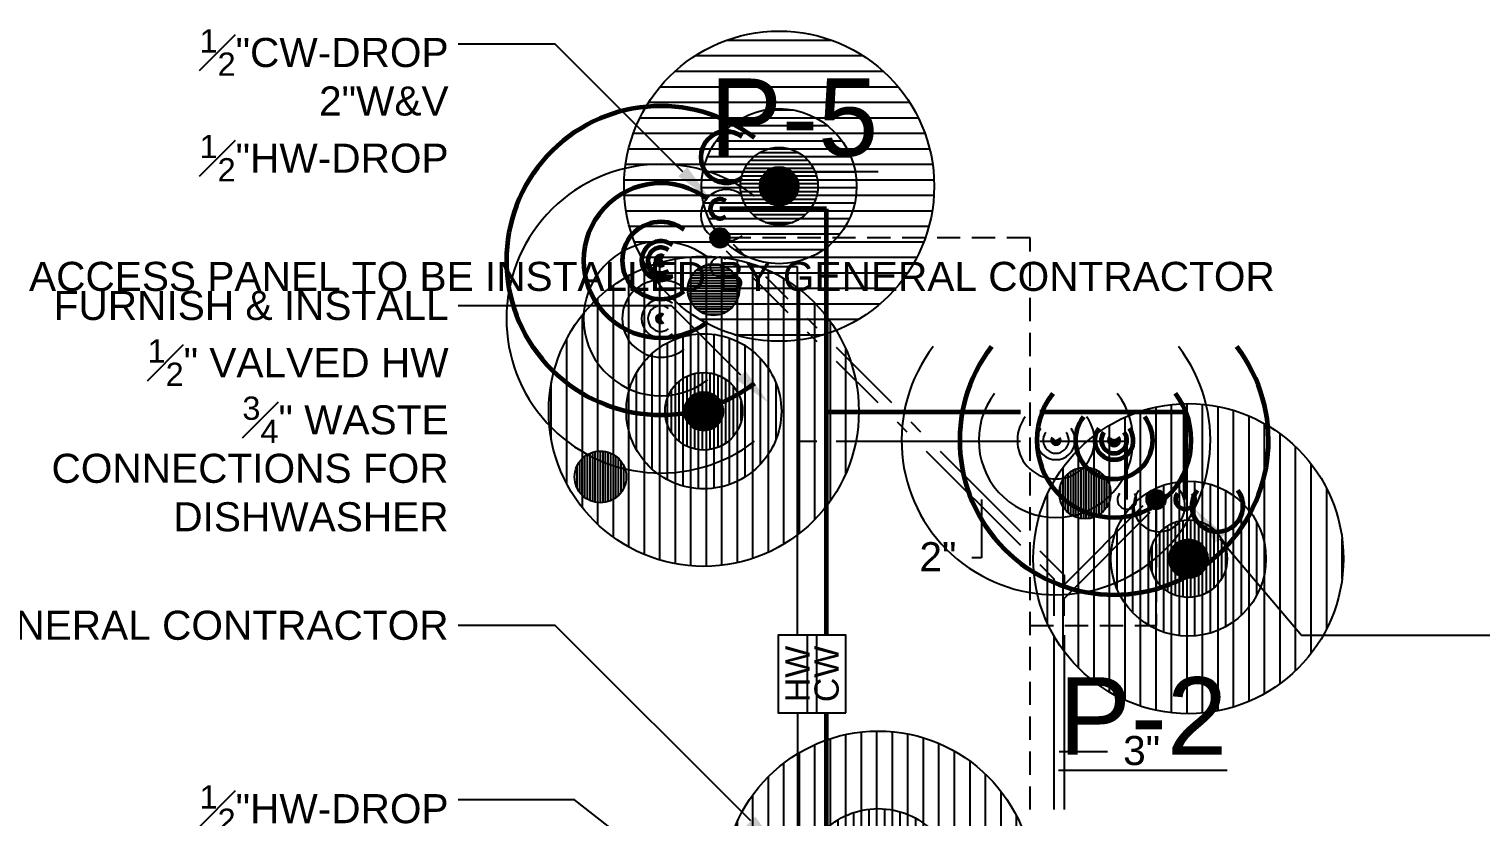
# Model space of a CAD drawing. Extents: x 2104 to 16979, y 4026 to 5124.
# Drawn here: x 8141.6 to 8366.3, y 4413.4 to 4535.3 of the extents above; entities that cross this region are included whole.
import ezdxf
from ezdxf import colors
from ezdxf.entities.mleader import LeaderData, LeaderLine
from ezdxf.enums import TextEntityAlignment as Align
from ezdxf.math import Vec2, Vec3

# ---------------------------------------------------------------- set-up
doc = ezdxf.new("R2010")
doc.units = 0
doc.header["$LTSCALE"] = 18
doc.header["$MEASUREMENT"] = 0
doc.linetypes.add('VENT', pattern=[0.30000000000000004, 0.2, -0.1])
for name, color, linetype in [('G-ANNO-TEXT', 70, 'Continuous'), ('P-HW-N', 1, 'Continuous'), ('P-HW-N @ 1 (1)', 1, 'Continuous'), ('P-HW-N @ 1 (2)', 1, 'Continuous'), ('P-HW-N @ 12', 1, 'Continuous'), ('P-HW-N @ 128', 1, 'Continuous'), ('P-HW-N @ 16', 1, 'Continuous'), ('P-HW-N @ 192', 1, 'Continuous'), ('P-HW-N @ 2', 1, 'Continuous'), ('P-HW-N @ 24', 1, 'Continuous'), ('P-HW-N @ 384', 1, 'Continuous'), ('P-HW-N @ 4', 1, 'Continuous'), ('P-HW-N @ 48', 1, 'Continuous'), ('P-HW-N @ 64', 1, 'Continuous'), ('P-HW-N @ 768', 1, 'Continuous'), ('P-HW-N @ 8', 1, 'Continuous'), ('P-HW-N @ 96', 1, 'Continuous'), ('P-SAN-N', 6, 'Continuous'), ('P-SAN-N @ 1 (1)', 6, 'Continuous'), ('P-SAN-N @ 1 (2)', 6, 'Continuous'), ('P-SAN-N @ 12', 6, 'Continuous'), ('P-SAN-N @ 128', 6, 'Continuous'), ('P-SAN-N @ 16', 6, 'Continuous'), ('P-SAN-N @ 192', 6, 'Continuous'), ('P-SAN-N @ 2', 6, 'Continuous'), ('P-SAN-N @ 24', 6, 'Continuous'), ('P-SAN-N @ 384', 6, 'Continuous'), ('P-SAN-N @ 4', 6, 'Continuous'), ('P-SAN-N @ 48', 6, 'Continuous'), ('P-SAN-N @ 64', 6, 'Continuous'), ('P-SAN-N @ 768', 6, 'Continuous'), ('P-SAN-N @ 8', 6, 'Continuous'), ('P-SAN-N @ 96', 6, 'Continuous'), ('P-SANV-N', 5, 'VENT'), ('P-SANV-N @ 1 (1)', 5, 'VENT'), ('P-SANV-N @ 1 (2)', 5, 'VENT'), ('P-SANV-N @ 12', 5, 'VENT'), ('P-SANV-N @ 128', 5, 'VENT'), ('P-SANV-N @ 16', 5, 'VENT'), ('P-SANV-N @ 192', 5, 'VENT'), ('P-SANV-N @ 2', 5, 'VENT'), ('P-SANV-N @ 24', 5, 'VENT'), ('P-SANV-N @ 384', 5, 'VENT'), ('P-SANV-N @ 4', 5, 'VENT'), ('P-SANV-N @ 48', 5, 'VENT'), ('P-SANV-N @ 64', 5, 'VENT'), ('P-SANV-N @ 768', 5, 'VENT'), ('P-SANV-N @ 8', 5, 'VENT'), ('P-SANV-N @ 96', 5, 'VENT')]:
    doc.layers.add(name, color=color, linetype=linetype)
for name, color, linetype, lineweight in [('P-CW-N', 4, 'Continuous', 60), ('P-CW-N @ 1 (1)', 4, 'Continuous', 60), ('P-CW-N @ 1 (2)', 4, 'Continuous', 60), ('P-CW-N @ 12', 4, 'Continuous', 60), ('P-CW-N @ 128', 4, 'Continuous', 60), ('P-CW-N @ 16', 4, 'Continuous', 60), ('P-CW-N @ 192', 4, 'Continuous', 60), ('P-CW-N @ 2', 4, 'Continuous', 60), ('P-CW-N @ 24', 4, 'Continuous', 60), ('P-CW-N @ 384', 4, 'Continuous', 60), ('P-CW-N @ 4', 4, 'Continuous', 60), ('P-CW-N @ 48', 4, 'Continuous', 60), ('P-CW-N @ 64', 4, 'Continuous', 60), ('P-CW-N @ 768', 4, 'Continuous', 60), ('P-CW-N @ 8', 4, 'Continuous', 60), ('P-CW-N @ 96', 4, 'Continuous', 60)]:
    doc.layers.add(name, color=color, linetype=linetype, lineweight=lineweight)
doc.layers.get('0').freeze()
doc.styles.add('Arial', font='arial.ttf')
doc.dimstyles.new('Loop048', dxfattribs={"dimscale": 0, "dimtxt": 0.09375, "dimasz": 0.03125, "dimexe": 0.0625, "dimexo": 0.0625, "dimgap": 0.09375, "dimtad": 1, "dimdec": 4, "dimzin": 3, "dimdsep": 46, "dimlunit": 4, "dimtxsty": 'Arial', "dimblk": 'OBLIQUE', "dimcen": 0.09375, "dimdle": 0.0625, "dimclrd": 256, "dimclre": 256, "dimclrt": 256, "dimadec": 4, "dimazin": 0, "dimtfac": 0.8, "dimtdec": 4, "dimtix": 1, "dimtofl": 0, "dimtmove": 1, "dimatfit": 0, "dimldrblk": 'LeaderNoteBlock', "dimfxl": 1, "dimfrac": 1, "dimtolj": 1, "dimtzin": 0, "dimlwd": -1, "dimlwe": -1, "dimarcsym": 0})

# ---------------------------------------------------------------- blocks, each defined once
blk = doc.blocks.new('*U7')
h = blk.add_hatch()
h.set_pattern_fill('ANSI31', color=256, scale=0.025, angle=135)
h.set_pattern_definition([(180, (0, 0), (-4.336808689942018e-19, -0.003125), [])])
edge = h.paths.add_edge_path()
edge.add_arc((-3.469446951953614e-18, -6.938893903907228e-18), 0.03125000000000001, 0, 360)
blk.add_circle((0, 0), 0.03125)
blk = doc.blocks.new('*U473')
at = {"layer": 'P-SANV-N @ 1 (1)', "rotation": 89.99999999999999}
blk.add_blockref('*U7', (8273, 4402.656418475847), dxfattribs=at)
at = {"layer": 'P-SANV-N @ 1 (2)', "rotation": 89.99999999999999}
blk.add_blockref('*U7', (8273, 4402.656418475847), dxfattribs=at)
at = {"layer": 'P-SANV-N @ 12', "xscale": 12, "yscale": 12, "zscale": 12, "rotation": 89.99999999999999}
blk.add_blockref('*U7', (8273, 4402.656418475847), dxfattribs=at)
at = {"layer": 'P-SANV-N @ 128', "xscale": 128, "yscale": 128, "zscale": 128, "rotation": 89.99999999999999}
blk.add_blockref('*U7', (8257, 4392.500000000001), dxfattribs=at)
at = {"layer": 'P-SANV-N @ 16', "xscale": 16, "yscale": 16, "zscale": 16, "rotation": 89.99999999999999}
blk.add_blockref('*U7', (8273, 4402.656418475847), dxfattribs=at)
at = {"layer": 'P-SANV-N @ 192', "xscale": 192, "yscale": 192, "zscale": 192, "rotation": 89.99999999999999}
blk.add_blockref('*U7', (8273, 4402.656418475847), dxfattribs=at)
at = {"layer": 'P-SANV-N @ 2', "xscale": 2, "yscale": 2, "zscale": 2, "rotation": 89.99999999999999}
blk.add_blockref('*U7', (8273, 4402.656418475847), dxfattribs=at)
at = {"layer": 'P-SANV-N @ 24', "xscale": 24, "yscale": 24, "zscale": 24, "rotation": 89.99999999999999}
blk.add_blockref('*U7', (8273, 4402.656418475847), dxfattribs=at)
at = {"layer": 'P-SANV-N @ 384', "xscale": 384, "yscale": 384, "zscale": 384, "rotation": 89.99999999999999}
blk.add_blockref('*U7', (8273, 4402.656418475847), dxfattribs=at)
at = {"layer": 'P-SANV-N @ 4', "xscale": 4, "yscale": 4, "zscale": 4, "rotation": 89.99999999999999}
blk.add_blockref('*U7', (8273, 4402.656418475847), dxfattribs=at)
at = {"layer": 'P-SANV-N @ 48', "xscale": 48, "yscale": 48, "zscale": 48, "rotation": 89.99999999999999}
blk.add_blockref('*U7', (8337, 4326), dxfattribs=at)
at = {"layer": 'P-SANV-N @ 64', "xscale": 64, "yscale": 64, "zscale": 64, "rotation": 89.99999999999999}
blk.add_blockref('*U7', (8273, 4402.656418475847), dxfattribs=at)
at = {"layer": 'P-SANV-N @ 768', "xscale": 768, "yscale": 768, "zscale": 768, "rotation": 89.99999999999999}
blk.add_blockref('*U7', (8273, 4402.656418475847), dxfattribs=at)
at = {"layer": 'P-SANV-N @ 8', "xscale": 8, "yscale": 8, "zscale": 8, "rotation": 89.99999999999999}
blk.add_blockref('*U7', (8273, 4402.656418475847), dxfattribs=at)
at = {"layer": 'P-SANV-N @ 96', "xscale": 96, "yscale": 96, "zscale": 96, "rotation": 89.99999999999999}
blk.add_blockref('*U7', (8273, 4402.656418475847), dxfattribs=at)
blk = doc.blocks.new('*U483')
at = {"layer": 'P-SAN-N @ 1 (1)', "rotation": 89.99999999999999}
blk.add_blockref('*U7', (8321, 4453.343581524154), dxfattribs=at)
at = {"layer": 'P-SAN-N @ 1 (2)', "rotation": 89.99999999999999}
blk.add_blockref('*U7', (8321, 4453.343581524154), dxfattribs=at)
at = {"layer": 'P-SAN-N @ 12', "xscale": 12, "yscale": 12, "zscale": 12, "rotation": 89.99999999999999}
blk.add_blockref('*U7', (8321, 4453.343581524154), dxfattribs=at)
at = {"layer": 'P-SAN-N @ 128', "xscale": 128, "yscale": 128, "zscale": 128, "rotation": 89.99999999999999}
blk.add_blockref('*U7', (8305, 4463.5), dxfattribs=at)
at = {"layer": 'P-SAN-N @ 16', "xscale": 16, "yscale": 16, "zscale": 16, "rotation": 89.99999999999999}
blk.add_blockref('*U7', (8321, 4453.343581524154), dxfattribs=at)
at = {"layer": 'P-SAN-N @ 192', "xscale": 192, "yscale": 192, "zscale": 192, "rotation": 89.99999999999999}
blk.add_blockref('*U7', (8321, 4453.343581524154), dxfattribs=at)
at = {"layer": 'P-SAN-N @ 2', "xscale": 2, "yscale": 2, "zscale": 2, "rotation": 89.99999999999999}
blk.add_blockref('*U7', (8321, 4453.343581524154), dxfattribs=at)
at = {"layer": 'P-SAN-N @ 24', "xscale": 24, "yscale": 24, "zscale": 24, "rotation": 89.99999999999999}
blk.add_blockref('*U7', (8321, 4453.343581524154), dxfattribs=at)
at = {"layer": 'P-SAN-N @ 384', "xscale": 384, "yscale": 384, "zscale": 384, "rotation": 89.99999999999999}
blk.add_blockref('*U7', (8321, 4453.343581524154), dxfattribs=at)
at = {"layer": 'P-SAN-N @ 4', "xscale": 4, "yscale": 4, "zscale": 4, "rotation": 89.99999999999999}
blk.add_blockref('*U7', (8321, 4453.343581524154), dxfattribs=at)
at = {"layer": 'P-SAN-N @ 48', "xscale": 48, "yscale": 48, "zscale": 48, "rotation": 89.99999999999999}
blk.add_blockref('*U7', (8316, 4462.5), dxfattribs=at)
at = {"layer": 'P-SAN-N @ 64', "xscale": 64, "yscale": 64, "zscale": 64, "rotation": 89.99999999999999}
blk.add_blockref('*U7', (8321, 4453.343581524154), dxfattribs=at)
at = {"layer": 'P-SAN-N @ 768', "xscale": 768, "yscale": 768, "zscale": 768, "rotation": 89.99999999999999}
blk.add_blockref('*U7', (8321, 4453.343581524154), dxfattribs=at)
at = {"layer": 'P-SAN-N @ 8', "xscale": 8, "yscale": 8, "zscale": 8, "rotation": 89.99999999999999}
blk.add_blockref('*U7', (8321, 4453.343581524154), dxfattribs=at)
at = {"layer": 'P-SAN-N @ 96', "xscale": 96, "yscale": 96, "zscale": 96, "rotation": 89.99999999999999}
blk.add_blockref('*U7', (8321, 4453.343581524154), dxfattribs=at)
blk = doc.blocks.new('*U8')
at = {"linetype": 'Continuous'}
blk.add_arc((0, 0), 0.03111555437015312, 232.5669694738212, 127.4330305261797, dxfattribs=at)
blk = doc.blocks.new('*U484')
at = {"layer": 'P-CW-N @ 1 (1)', "rotation": 270}
blk.add_blockref('*U8', (8309.500000000002, 4471.656418475847), dxfattribs=at)
at = {"layer": 'P-CW-N @ 1 (2)', "rotation": 270}
blk.add_blockref('*U8', (8309.500000000002, 4471.656418475847), dxfattribs=at)
at = {"layer": 'P-CW-N @ 12', "xscale": 12, "yscale": 12, "zscale": 12, "rotation": 270}
blk.add_blockref('*U8', (8309.500000000002, 4471.656418475847), dxfattribs=at)
at = {"layer": 'P-CW-N @ 128', "xscale": 128, "yscale": 128, "zscale": 128, "rotation": 270}
blk.add_blockref('*U8', (8325.500000000002, 4461.500000000001), dxfattribs=at)
at = {"layer": 'P-CW-N @ 16', "xscale": 16, "yscale": 16, "zscale": 16, "rotation": 270}
blk.add_blockref('*U8', (8309.500000000002, 4471.656418475847), dxfattribs=at)
at = {"layer": 'P-CW-N @ 192', "xscale": 192, "yscale": 192, "zscale": 192, "rotation": 270}
blk.add_blockref('*U8', (8309.500000000002, 4471.656418475847), dxfattribs=at)
at = {"layer": 'P-CW-N @ 2', "xscale": 2, "yscale": 2, "zscale": 2, "rotation": 270}
blk.add_blockref('*U8', (8309.500000000002, 4471.656418475847), dxfattribs=at)
at = {"layer": 'P-CW-N @ 24', "xscale": 24, "yscale": 24, "zscale": 24, "rotation": 270}
blk.add_blockref('*U8', (8309.500000000002, 4471.656418475847), dxfattribs=at)
at = {"layer": 'P-CW-N @ 384', "xscale": 384, "yscale": 384, "zscale": 384, "rotation": 270}
blk.add_blockref('*U8', (8309.500000000002, 4471.656418475847), dxfattribs=at)
at = {"layer": 'P-CW-N @ 4', "xscale": 4, "yscale": 4, "zscale": 4, "rotation": 270}
blk.add_blockref('*U8', (8309.500000000002, 4471.656418475847), dxfattribs=at)
at = {"layer": 'P-CW-N @ 48', "xscale": 48, "yscale": 48, "zscale": 48, "rotation": 270}
blk.add_blockref('*U8', (8320.500000000002, 4462.500000000001), dxfattribs=at)
at = {"layer": 'P-CW-N @ 64', "xscale": 64, "yscale": 64, "zscale": 64, "rotation": 270}
blk.add_blockref('*U8', (8309.500000000002, 4471.656418475847), dxfattribs=at)
at = {"layer": 'P-CW-N @ 768', "xscale": 768, "yscale": 768, "zscale": 768, "rotation": 270}
blk.add_blockref('*U8', (8309.500000000002, 4471.656418475847), dxfattribs=at)
at = {"layer": 'P-CW-N @ 8', "xscale": 8, "yscale": 8, "zscale": 8, "rotation": 270}
blk.add_blockref('*U8', (8309.500000000002, 4471.656418475847), dxfattribs=at)
at = {"layer": 'P-CW-N @ 96', "xscale": 96, "yscale": 96, "zscale": 96, "rotation": 270}
blk.add_blockref('*U8', (8309.500000000002, 4471.656418475847), dxfattribs=at)
blk = doc.blocks.new('*U485')
at = {"layer": 'P-HW-N @ 1 (1)', "rotation": 270}
blk.add_blockref('*U8', (8300.500000000002, 4471.656418475847), dxfattribs=at)
at = {"layer": 'P-HW-N @ 1 (2)', "rotation": 270}
blk.add_blockref('*U8', (8300.500000000002, 4471.656418475847), dxfattribs=at)
at = {"layer": 'P-HW-N @ 12', "xscale": 12, "yscale": 12, "zscale": 12, "rotation": 270}
blk.add_blockref('*U8', (8300.500000000002, 4471.656418475847), dxfattribs=at)
at = {"layer": 'P-HW-N @ 128', "xscale": 128, "yscale": 128, "zscale": 128, "rotation": 270}
blk.add_blockref('*U8', (8316.500000000002, 4461.500000000001), dxfattribs=at)
at = {"layer": 'P-HW-N @ 16', "xscale": 16, "yscale": 16, "zscale": 16, "rotation": 270}
blk.add_blockref('*U8', (8300.500000000002, 4471.656418475847), dxfattribs=at)
at = {"layer": 'P-HW-N @ 192', "xscale": 192, "yscale": 192, "zscale": 192, "rotation": 270}
blk.add_blockref('*U8', (8300.500000000002, 4471.656418475847), dxfattribs=at)
at = {"layer": 'P-HW-N @ 2', "xscale": 2, "yscale": 2, "zscale": 2, "rotation": 270}
blk.add_blockref('*U8', (8300.500000000002, 4471.656418475847), dxfattribs=at)
at = {"layer": 'P-HW-N @ 24', "xscale": 24, "yscale": 24, "zscale": 24, "rotation": 270}
blk.add_blockref('*U8', (8300.500000000002, 4471.656418475847), dxfattribs=at)
at = {"layer": 'P-HW-N @ 384', "xscale": 384, "yscale": 384, "zscale": 384, "rotation": 270}
blk.add_blockref('*U8', (8300.500000000002, 4471.656418475847), dxfattribs=at)
at = {"layer": 'P-HW-N @ 4', "xscale": 4, "yscale": 4, "zscale": 4, "rotation": 270}
blk.add_blockref('*U8', (8300.500000000002, 4471.656418475847), dxfattribs=at)
at = {"layer": 'P-HW-N @ 48', "xscale": 48, "yscale": 48, "zscale": 48, "rotation": 270}
blk.add_blockref('*U8', (8311.500000000002, 4462.500000000001), dxfattribs=at)
at = {"layer": 'P-HW-N @ 64', "xscale": 64, "yscale": 64, "zscale": 64, "rotation": 270}
blk.add_blockref('*U8', (8300.500000000002, 4471.656418475847), dxfattribs=at)
at = {"layer": 'P-HW-N @ 768', "xscale": 768, "yscale": 768, "zscale": 768, "rotation": 270}
blk.add_blockref('*U8', (8300.500000000002, 4471.656418475847), dxfattribs=at)
at = {"layer": 'P-HW-N @ 8', "xscale": 8, "yscale": 8, "zscale": 8, "rotation": 270}
blk.add_blockref('*U8', (8300.500000000002, 4471.656418475847), dxfattribs=at)
at = {"layer": 'P-HW-N @ 96', "xscale": 96, "yscale": 96, "zscale": 96, "rotation": 270}
blk.add_blockref('*U8', (8300.500000000002, 4471.656418475847), dxfattribs=at)
blk = doc.blocks.new('*U486')
at = {"layer": 'P-SAN-N @ 1 (1)', "rotation": 180}
blk.add_blockref('*U7', (8257.656418475846, 4511), dxfattribs=at)
at = {"layer": 'P-SAN-N @ 1 (2)', "rotation": 180}
blk.add_blockref('*U7', (8257.656418475846, 4511), dxfattribs=at)
at = {"layer": 'P-SAN-N @ 12', "xscale": 12, "yscale": 12, "zscale": 12, "rotation": 180}
blk.add_blockref('*U7', (8257.656418475846, 4511), dxfattribs=at)
at = {"layer": 'P-SAN-N @ 128', "xscale": 128, "yscale": 128, "zscale": 128, "rotation": 180}
blk.add_blockref('*U7', (8247.5, 4495), dxfattribs=at)
at = {"layer": 'P-SAN-N @ 16', "xscale": 16, "yscale": 16, "zscale": 16, "rotation": 180}
blk.add_blockref('*U7', (8257.656418475846, 4511), dxfattribs=at)
at = {"layer": 'P-SAN-N @ 192', "xscale": 192, "yscale": 192, "zscale": 192, "rotation": 180}
blk.add_blockref('*U7', (8257.656418475846, 4511), dxfattribs=at)
at = {"layer": 'P-SAN-N @ 2', "xscale": 2, "yscale": 2, "zscale": 2, "rotation": 180}
blk.add_blockref('*U7', (8257.656418475846, 4511), dxfattribs=at)
at = {"layer": 'P-SAN-N @ 24', "xscale": 24, "yscale": 24, "zscale": 24, "rotation": 180}
blk.add_blockref('*U7', (8257.656418475846, 4511), dxfattribs=at)
at = {"layer": 'P-SAN-N @ 384', "xscale": 384, "yscale": 384, "zscale": 384, "rotation": 180}
blk.add_blockref('*U7', (8257.656418475846, 4511), dxfattribs=at)
at = {"layer": 'P-SAN-N @ 4', "xscale": 4, "yscale": 4, "zscale": 4, "rotation": 180}
blk.add_blockref('*U7', (8257.656418475846, 4511), dxfattribs=at)
at = {"layer": 'P-SAN-N @ 48', "xscale": 48, "yscale": 48, "zscale": 48, "rotation": 180}
blk.add_blockref('*U7', (8248.5, 4503), dxfattribs=at)
at = {"layer": 'P-SAN-N @ 64', "xscale": 64, "yscale": 64, "zscale": 64, "rotation": 180}
blk.add_blockref('*U7', (8257.656418475846, 4511), dxfattribs=at)
at = {"layer": 'P-SAN-N @ 768', "xscale": 768, "yscale": 768, "zscale": 768, "rotation": 180}
blk.add_blockref('*U7', (8257.656418475846, 4511), dxfattribs=at)
at = {"layer": 'P-SAN-N @ 8', "xscale": 8, "yscale": 8, "zscale": 8, "rotation": 180}
blk.add_blockref('*U7', (8257.656418475846, 4511), dxfattribs=at)
at = {"layer": 'P-SAN-N @ 96', "xscale": 96, "yscale": 96, "zscale": 96, "rotation": 180}
blk.add_blockref('*U7', (8257.656418475846, 4511), dxfattribs=at)
blk = doc.blocks.new('*U24')
at = {"linetype": 'Continuous'}
blk.add_arc((0, 0), 0.03111555437015312, 52.56696947382129, 307.4330305261797, dxfattribs=at)
blk = doc.blocks.new('*U487')
at = {"layer": 'P-CW-N @ 1 (1)'}
blk.add_blockref('*U24', (8239.343581524154, 4499.500000000001), dxfattribs=at)
at = {"layer": 'P-CW-N @ 1 (2)'}
blk.add_blockref('*U24', (8239.343581524154, 4499.500000000001), dxfattribs=at)
at = {"layer": 'P-CW-N @ 12', "xscale": 12, "yscale": 12, "zscale": 12}
blk.add_blockref('*U24', (8239.343581524154, 4499.500000000001), dxfattribs=at)
at = {"layer": 'P-CW-N @ 128', "xscale": 128, "yscale": 128, "zscale": 128}
blk.add_blockref('*U24', (8249.5, 4515.500000000001), dxfattribs=at)
at = {"layer": 'P-CW-N @ 16', "xscale": 16, "yscale": 16, "zscale": 16}
blk.add_blockref('*U24', (8239.343581524154, 4499.500000000001), dxfattribs=at)
at = {"layer": 'P-CW-N @ 192', "xscale": 192, "yscale": 192, "zscale": 192}
blk.add_blockref('*U24', (8239.343581524154, 4499.500000000001), dxfattribs=at)
at = {"layer": 'P-CW-N @ 2', "xscale": 2, "yscale": 2, "zscale": 2}
blk.add_blockref('*U24', (8239.343581524154, 4499.500000000001), dxfattribs=at)
at = {"layer": 'P-CW-N @ 24', "xscale": 24, "yscale": 24, "zscale": 24}
blk.add_blockref('*U24', (8239.343581524154, 4499.500000000001), dxfattribs=at)
at = {"layer": 'P-CW-N @ 384', "xscale": 384, "yscale": 384, "zscale": 384}
blk.add_blockref('*U24', (8239.343581524154, 4499.500000000001), dxfattribs=at)
at = {"layer": 'P-CW-N @ 4', "xscale": 4, "yscale": 4, "zscale": 4}
blk.add_blockref('*U24', (8239.343581524154, 4499.500000000001), dxfattribs=at)
at = {"layer": 'P-CW-N @ 48', "xscale": 48, "yscale": 48, "zscale": 48}
blk.add_blockref('*U24', (8248.5, 4507.500000000001), dxfattribs=at)
at = {"layer": 'P-CW-N @ 64', "xscale": 64, "yscale": 64, "zscale": 64}
blk.add_blockref('*U24', (8239.343581524154, 4499.500000000001), dxfattribs=at)
at = {"layer": 'P-CW-N @ 768', "xscale": 768, "yscale": 768, "zscale": 768}
blk.add_blockref('*U24', (8239.343581524154, 4499.500000000001), dxfattribs=at)
at = {"layer": 'P-CW-N @ 8', "xscale": 8, "yscale": 8, "zscale": 8}
blk.add_blockref('*U24', (8239.343581524154, 4499.500000000001), dxfattribs=at)
at = {"layer": 'P-CW-N @ 96', "xscale": 96, "yscale": 96, "zscale": 96}
blk.add_blockref('*U24', (8239.343581524154, 4499.500000000001), dxfattribs=at)
blk = doc.blocks.new('*U488')
at = {"layer": 'P-HW-N @ 1 (1)'}
blk.add_blockref('*U24', (8239.343581524154, 4490.500000000001), dxfattribs=at)
at = {"layer": 'P-HW-N @ 1 (2)'}
blk.add_blockref('*U24', (8239.343581524154, 4490.500000000001), dxfattribs=at)
at = {"layer": 'P-HW-N @ 12', "xscale": 12, "yscale": 12, "zscale": 12}
blk.add_blockref('*U24', (8239.343581524154, 4490.500000000001), dxfattribs=at)
at = {"layer": 'P-HW-N @ 128', "xscale": 128, "yscale": 128, "zscale": 128}
blk.add_blockref('*U24', (8249.5, 4506.500000000001), dxfattribs=at)
at = {"layer": 'P-HW-N @ 16', "xscale": 16, "yscale": 16, "zscale": 16}
blk.add_blockref('*U24', (8239.343581524154, 4490.500000000001), dxfattribs=at)
at = {"layer": 'P-HW-N @ 192', "xscale": 192, "yscale": 192, "zscale": 192}
blk.add_blockref('*U24', (8239.343581524154, 4490.500000000001), dxfattribs=at)
at = {"layer": 'P-HW-N @ 2', "xscale": 2, "yscale": 2, "zscale": 2}
blk.add_blockref('*U24', (8239.343581524154, 4490.500000000001), dxfattribs=at)
at = {"layer": 'P-HW-N @ 24', "xscale": 24, "yscale": 24, "zscale": 24}
blk.add_blockref('*U24', (8239.343581524154, 4490.500000000001), dxfattribs=at)
at = {"layer": 'P-HW-N @ 384', "xscale": 384, "yscale": 384, "zscale": 384}
blk.add_blockref('*U24', (8239.343581524154, 4490.500000000001), dxfattribs=at)
at = {"layer": 'P-HW-N @ 4', "xscale": 4, "yscale": 4, "zscale": 4}
blk.add_blockref('*U24', (8239.343581524154, 4490.500000000001), dxfattribs=at)
at = {"layer": 'P-HW-N @ 48', "xscale": 48, "yscale": 48, "zscale": 48}
blk.add_blockref('*U24', (8248.5, 4498.500000000001), dxfattribs=at)
at = {"layer": 'P-HW-N @ 64', "xscale": 64, "yscale": 64, "zscale": 64}
blk.add_blockref('*U24', (8239.343581524154, 4490.500000000001), dxfattribs=at)
at = {"layer": 'P-HW-N @ 768', "xscale": 768, "yscale": 768, "zscale": 768}
blk.add_blockref('*U24', (8239.343581524154, 4490.500000000001), dxfattribs=at)
at = {"layer": 'P-HW-N @ 8', "xscale": 8, "yscale": 8, "zscale": 8}
blk.add_blockref('*U24', (8239.343581524154, 4490.500000000001), dxfattribs=at)
at = {"layer": 'P-HW-N @ 96', "xscale": 96, "yscale": 96, "zscale": 96}
blk.add_blockref('*U24', (8239.343581524154, 4490.500000000001), dxfattribs=at)
blk = doc.blocks.new('*U489')
at = {"layer": 'P-SANV-N @ 1 (1)', "rotation": 89.99999999999999}
blk.add_blockref('*U7', (8246, 4476.156418475847), dxfattribs=at)
at = {"layer": 'P-SANV-N @ 1 (2)', "rotation": 89.99999999999999}
blk.add_blockref('*U7', (8246, 4476.156418475847), dxfattribs=at)
at = {"layer": 'P-SANV-N @ 12', "xscale": 12, "yscale": 12, "zscale": 12, "rotation": 89.99999999999999}
blk.add_blockref('*U7', (8246, 4476.156418475847), dxfattribs=at)
at = {"layer": 'P-SANV-N @ 128', "xscale": 128, "yscale": 128, "zscale": 128, "rotation": 89.99999999999999}
blk.add_blockref('*U7', (8230, 4466.000000000001), dxfattribs=at)
at = {"layer": 'P-SANV-N @ 16', "xscale": 16, "yscale": 16, "zscale": 16, "rotation": 89.99999999999999}
blk.add_blockref('*U7', (8246, 4476.156418475847), dxfattribs=at)
at = {"layer": 'P-SANV-N @ 192', "xscale": 192, "yscale": 192, "zscale": 192, "rotation": 89.99999999999999}
blk.add_blockref('*U7', (8246, 4476.156418475847), dxfattribs=at)
at = {"layer": 'P-SANV-N @ 2', "xscale": 2, "yscale": 2, "zscale": 2, "rotation": 89.99999999999999}
blk.add_blockref('*U7', (8246, 4476.156418475847), dxfattribs=at)
at = {"layer": 'P-SANV-N @ 24', "xscale": 24, "yscale": 24, "zscale": 24, "rotation": 89.99999999999999}
blk.add_blockref('*U7', (8246, 4476.156418475847), dxfattribs=at)
at = {"layer": 'P-SANV-N @ 384', "xscale": 384, "yscale": 384, "zscale": 384, "rotation": 89.99999999999999}
blk.add_blockref('*U7', (8246, 4476.156418475847), dxfattribs=at)
at = {"layer": 'P-SANV-N @ 4', "xscale": 4, "yscale": 4, "zscale": 4, "rotation": 89.99999999999999}
blk.add_blockref('*U7', (8246, 4476.156418475847), dxfattribs=at)
at = {"layer": 'P-SANV-N @ 48', "xscale": 48, "yscale": 48, "zscale": 48, "rotation": 89.99999999999999}
blk.add_blockref('*U7', (8274, 4395), dxfattribs=at)
at = {"layer": 'P-SANV-N @ 64', "xscale": 64, "yscale": 64, "zscale": 64, "rotation": 89.99999999999999}
blk.add_blockref('*U7', (8246, 4476.156418475847), dxfattribs=at)
at = {"layer": 'P-SANV-N @ 768', "xscale": 768, "yscale": 768, "zscale": 768, "rotation": 89.99999999999999}
blk.add_blockref('*U7', (8246, 4476.156418475847), dxfattribs=at)
at = {"layer": 'P-SANV-N @ 8', "xscale": 8, "yscale": 8, "zscale": 8, "rotation": 89.99999999999999}
blk.add_blockref('*U7', (8246, 4476.156418475847), dxfattribs=at)
at = {"layer": 'P-SANV-N @ 96', "xscale": 96, "yscale": 96, "zscale": 96, "rotation": 89.99999999999999}
blk.add_blockref('*U7', (8246, 4476.156418475847), dxfattribs=at)
blk = doc.blocks.new('*U12')
at = {"layer": 'DEFPOINTS'}
blk.add_lwpolyline([(-0.125, -0.0625), (0.125, -0.0625), (0.125, 0.0625), (-0.125, 0.0625)], close=True, dxfattribs=at)
at = {"style": 'Arial'}
blk.add_text('CW', height=0.078125, dxfattribs=at).set_placement((-3.686292673615752e-17, 2.775557561562891e-17), align=Align.MIDDLE)
blk = doc.blocks.new('*U13')
at = {"layer": 'DEFPOINTS'}
blk.add_lwpolyline([(-0.125, -0.0625), (0.125, -0.0625), (0.125, 0.0625), (-0.125, 0.0625)], close=True, dxfattribs=at)
at = {"style": 'Arial'}
blk.add_text('HW', height=0.078125, dxfattribs=at).set_placement((-3.713743472833174e-17, 0), align=Align.MIDDLE)
blk = doc.blocks.new('_Oblique')
at = {"color": 0, "linetype": 'ByBlock', "lineweight": -2}
blk.add_line((-0.5, -0.5), (0.5, 0.5), dxfattribs=at)
blk = doc.blocks.new('LeaderNoteBlock')
blk.add_ellipse((0, 0), major_axis=(1, -1.836909530733566e-16), ratio=0.2499999999998295, start_param=5.387520513321723, end_param=10.32044275462724)

msp = doc.modelspace()

# ---------------------------------------------------------------- linework, layer by layer
at = {"layer": 'P-CW-N'}
for p, q in [((8265, 4507.500000000001), (8248.5, 4507.500000000001)), ((8265, 4441.500000000001), (8265, 4507.5)), ((8295, 4476.000000000001), (8265, 4476.000000000001)), ((8320.5, 4476.000000000001), (8298, 4476.000000000001)), ((8320.5, 4462.500000000001), (8320.5, 4476.000000000001)), ((8265, 4407), (8265, 4429.500000000001))]:
    msp.add_line(p, q, dxfattribs=at)
at = {"layer": 'P-HW-N'}
for p, q in [((8260.5, 4498.500000000001), (8248.5, 4498.500000000001)), ((8260.5, 4441.500000000001), (8260.5, 4498.5)), ((8263.5, 4471.500000000001), (8260.5, 4471.500000000001)), ((8295, 4471.500000000001), (8266.5, 4471.500000000001)), ((8311.5, 4471.500000000001), (8298, 4471.500000000001)), ((8311.5, 4462.500000000001), (8311.5, 4471.500000000001)), ((8260.5, 4429.500000000001), (8260.5, 4407.000000000001))]:
    msp.add_line(p, q, dxfattribs=at)
at = {"layer": 'P-SAN-N'}
for p, q in [((8250.53033008589, 4502.03033008589), (8252.56066017178, 4500)), ((8249.46966991411, 4500.96966991411), (8250.439339828219, 4500)), ((8253.439339828219, 4497), (8259, 4491.439339828219)), ((8255.56066017178, 4497), (8259, 4493.560660171779)), ((8262, 4490.560660171779), (8263.5, 4489.060660171779)), ((8262, 4488.439339828219), (8263.5, 4486.939339828219)), ((8266.5, 4486.060660171779), (8275.06066017178, 4477.5)), ((8266.5, 4483.939339828219), (8272.939339828219, 4477.5)), ((8275.939339828219, 4474.5), (8277.439339828219, 4473)), ((8278.06066017178, 4474.5), (8279.56066017178, 4473)), ((8280.439339828219, 4470), (8295, 4455.439339828219)), ((8282.56066017178, 4470), (8295, 4457.560660171779)), ((8313.96966991411, 4461.53033008589), (8301.75, 4449.310660171781)), ((8315.03033008589, 4460.46966991411), (8301.75, 4447.18933982822)), ((8298, 4454.560660171779), (8301.750000000002, 4450.810660171777)), ((8298, 4452.439339828219), (8300.25, 4450.189339828219)), ((8300.25, 4444.5), (8300.250000000002, 4450.189339828219)), ((8301.75, 4450.810660171778), (8301.75, 4449.310660171781)), ((8301.75, 4444.5), (8301.75, 4447.18933982822)), ((8300.25, 4414.5), (8300.25, 4441.5)), ((8301.75, 4441.5), (8301.75, 4414.5))]:
    msp.add_line(p, q, dxfattribs=at)
at = {"layer": 'P-SANV-N'}
for p, q in [((8296.5, 4503.000000000001), (8250, 4503.000000000001)), ((8296.5, 4414.5), (8296.5, 4503)), ((8316, 4461.000000000001), (8316, 4443)), ((8296.5, 4443.000000000001), (8316, 4443.000000000001))]:
    msp.add_line(p, q, dxfattribs=at)

# ---------------------------------------------------------------- block references
at = {"layer": 'P-CW-N'}
for name in ['*U487', '*U484']:
    msp.add_blockref(name, (0, 0), dxfattribs=at)
at = {"layer": 'P-CW-N @ 48', "xscale": 48, "yscale": 48, "zscale": 48, "rotation": 89.99999999999999}
msp.add_blockref('*U12', (8265, 4435.500000000001), dxfattribs=at)
at = {"layer": 'P-HW-N'}
for name in ['*U488', '*U485']:
    msp.add_blockref(name, (0, 0), dxfattribs=at)
at = {"layer": 'P-HW-N @ 48', "xscale": 48, "yscale": 48, "zscale": 48, "rotation": 89.99999999999999}
msp.add_blockref('*U13', (8260.5, 4435.500000000001), dxfattribs=at)
at = {"layer": 'P-SAN-N'}
for name in ['*U486', '*U483']:
    msp.add_blockref(name, (0, 0), dxfattribs=at)
at = {"layer": 'P-SANV-N'}
for name in ['*U489', '*U473']:
    msp.add_blockref(name, (0, 0), dxfattribs=at)

# ---------------------------------------------------------------- texts
at = {"layer": 'G-ANNO-TEXT', "char_height": 12, "width": 68, "style": 'Arial'}
for s, insert, attachment_point in [('{\\LP-5}', (8273, 4515.5), 9), ('{\\LP-2}', (8327, 4435), 3)]:
    msp.add_mtext(s, dxfattribs=dict(at, insert=insert, attachment_point=attachment_point))
at = {"layer": 'G-ANNO-TEXT', "char_height": 4.5, "style": 'Arial'}
for s, width, insert, attachment_point in [('2"', 21.60000000000036, (8285.1, 4455.9), 3), ('3"', 30.60000000000036, (8310.9, 4425.9), 1)]:
    msp.add_mtext_dynamic_manual_height_columns(s, width=width, gutter_width=22.5, heights=[0], dxfattribs=dict(at, insert=insert, attachment_point=attachment_point))

# ---------------------------------------------------------------- leaders
at = {"layer": 'G-ANNO-TEXT'}
for points in [[(8289, 4462.5), (8289, 4453.5), (8287.5, 4453.5)], [(8301, 4423.5), (8307, 4423.5), (8308.5, 4423.5)]]:
    msp.add_leader(points, dimstyle='Loop048', override={"dimscale": 0}, dxfattribs=at)
ml = msp.add_multileader_mtext('Standard', dxfattribs=at)
ml.set_content('\\pxt1;FURNISH 18"x18" RATED ACCESS PANEL TO BE INSTALLED BY GENERAL CONTRACTOR', color=256, style='Arial')
ml.set_leader_properties(color=256, linetype='ByLayer', lineweight=-1)
ml.build(insert=Vec2(0, 0))
ml.multileader.update_dxf_attribs({"has_dogleg": 0, "dogleg_length": 0.125, "arrow_head_size": 6, "scale": 48})
ctx = ml.context
ctx.base_point, ctx.scale, ctx.char_height, ctx.arrow_head_size, ctx.landing_gap_size, ctx.plane_origin = Vec3(9371.951909959073, 4435.5), 48, 4.5, 6, 1.5, Vec3(9591, 4564.5)
ctx.text_align_type = 2
notes = []
notes.append((ctx, [(0, (1, 1, 0), (9451.5, 4435.5), (-1, 0), 6, [(0, [(9591, 4564.5), (9468, 4435.5)], 0, [])])]))
ctx.mtext.insert, ctx.mtext.width, ctx.mtext.alignment, ctx.mtext.flow_direction = Vec3(9444, 4437.788369713506), 73.29696435219012, 3, 5
ml = msp.add_multileader_mtext('Standard', dxfattribs=at)
ml.set_content('\\A1;{\\H0.8x;\\S1#2;}"CW-DROP\\P2"W&V\\P{\\H0.8x;\\S1#2;}"HW-DROP', color=256, style='Arial')
ml.set_leader_properties(color=256, linetype='ByLayer', lineweight=-1)
ml.build(insert=Vec2(0, 0))
ml.multileader.update_dxf_attribs({"has_dogleg": 0, "dogleg_length": 0.125, "arrow_head_size": 6, "scale": 48})
ctx = ml.context
ctx.base_point, ctx.scale, ctx.char_height, ctx.arrow_head_size, ctx.landing_gap_size, ctx.plane_origin = Vec3(8167.160914051842, 4533), 48, 4.5, 6, 1.5, Vec3(8247, 4509)
ctx.text_align_type = 2
notes.append((ctx, [(0, (1, 1, 0), (8214, 4533), (-1, 0), 6, [(0, [(8247, 4509), (8223, 4533)], 0, [])])]))
ctx.mtext.insert, ctx.mtext.alignment, ctx.mtext.flow_direction = Vec3(8206.5, 4535.288369713506), 3, 5
ml = msp.add_multileader_mtext('Standard', dxfattribs=at)
ml.set_content('\\pxt1;FURNISH 18"x18" RATED ACCESS PANEL TO BE INSTALLED BY GENERAL CONTRACTOR', color=256, style='Arial')
ml.set_leader_properties(color=256, linetype='ByLayer', lineweight=-1)
ml.build(insert=Vec2(0, 0))
ml.multileader.update_dxf_attribs({"has_dogleg": 0, "dogleg_length": 0.125, "arrow_head_size": 6, "scale": 48})
ctx = ml.context
ctx.base_point, ctx.scale, ctx.char_height, ctx.arrow_head_size, ctx.landing_gap_size, ctx.plane_origin = Vec3(8064, 4497), 48, 4.5, 6, 1.5, Vec3(8044.5, 4486.5)
notes.append((ctx, [(0, (1, 1, 0), (8058, 4497), (1, 0), 6, [(0, [(8044.5, 4486.5), (8058, 4497)], 0, [])])]))
ctx.mtext.insert, ctx.mtext.width, ctx.mtext.flow_direction = Vec3(8065.5, 4499.288369713506), 95.84520851339948, 5
ml = msp.add_multileader_mtext('Standard', dxfattribs=at)
ml.set_content('\\A1;FURNISH & INSTALL \\P{\\H0.8x;\\S1#2;}" VALVED HW \\P{\\H0.8x;\\S3#4;}" WASTE \\PCONNECTIONS FOR \\PDISHWASHER', color=256, style='Arial')
ml.set_leader_properties(color=256, linetype='ByLayer', lineweight=-1)
ml.build(insert=Vec2(0, 0))
ml.multileader.update_dxf_attribs({"has_dogleg": 0, "dogleg_length": 0.125, "arrow_head_size": 6, "scale": 48})
ctx = ml.context
ctx.base_point, ctx.scale, ctx.char_height, ctx.arrow_head_size, ctx.landing_gap_size, ctx.plane_origin = Vec3(8143.924624829468, 4492.5), 48, 4.5, 6, 1.5, Vec3(8256, 4477.5)
ctx.text_align_type = 2
notes.append((ctx, [(0, (1, 1, 0), (8214, 4492.5), (-1, 0), 6, [(0, [(8256, 4477.5), (8241, 4492.5)], 0, [])])]))
ctx.mtext.insert, ctx.mtext.alignment, ctx.mtext.flow_direction = Vec3(8206.5, 4494.788369713506), 3, 5
ml = msp.add_multileader_mtext('Standard', dxfattribs=at)
ml.set_content('\\A1;{\\H0.8x;\\S1#2;}"CW-DROP\\P2"W&V\\P{\\H0.8x;\\S1#2;}"HW-DROP', color=256, style='Arial')
ml.set_leader_properties(color=256, linetype='ByLayer', lineweight=-1)
ml.build(insert=Vec2(0, 0))
ml.multileader.update_dxf_attribs({"has_dogleg": 0, "dogleg_length": 0.125, "arrow_head_size": 6, "scale": 48})
ctx = ml.context
ctx.base_point, ctx.scale, ctx.char_height, ctx.arrow_head_size, ctx.landing_gap_size, ctx.plane_origin = Vec3(8542.5, 4441.5), 48, 4.5, 6, 1.5, Vec3(8319, 4461)
notes.append((ctx, [(0, (1, 1, 0), (8536.5, 4441.5), (1, 0), 6, [(0, [(8322, 4461), (8338.5, 4441.5)], 0, [])])]))
ctx.mtext.insert, ctx.mtext.flow_direction = Vec3(8544, 4443.788369713506), 5
ml = msp.add_multileader_mtext('Standard', dxfattribs=at)
ml.set_content('\\pxt1;FURNISH 18"x18" RATED ACCESS PANEL TO BE INSTALLED BY GENERAL CONTRACTOR', color=256, style='Arial')
ml.set_leader_properties(color=256, linetype='ByLayer', lineweight=-1)
ml.build(insert=Vec2(0, 0))
ml.multileader.update_dxf_attribs({"has_dogleg": 0, "dogleg_length": 0.125, "arrow_head_size": 6, "scale": 48})
ctx = ml.context
ctx.base_point, ctx.scale, ctx.char_height, ctx.arrow_head_size, ctx.landing_gap_size, ctx.plane_origin = Vec3(8103.915757162346, 4443), 48, 4.5, 6, 1.5, Vec3(8257.5, 4408.5)
ctx.text_align_type = 2
notes.append((ctx, [(0, (1, 1, 0), (8214, 4443), (-1, 0), 6, [(0, [(8257.5, 4408.5), (8223, 4443)], 0, [])])]))
ctx.mtext.insert, ctx.mtext.width, ctx.mtext.alignment, ctx.mtext.flow_direction = Vec3(8206.5, 4445.288369713506), 112.6327024756683, 3, 5
ml = msp.add_multileader_mtext('Standard', dxfattribs=at)
ml.set_content('\\A1;{\\H0.8x;\\S1#2;}"HW-DROP\\P{\\H0.8x;\\S1#2;}"CW-DROP\\P2"W&T\\P2"V', color=256, style='Arial')
ml.set_leader_properties(color=256, linetype='ByLayer', lineweight=-1)
ml.build(insert=Vec2(0, 0))
ml.multileader.update_dxf_attribs({"has_dogleg": 0, "dogleg_length": 0.125, "arrow_head_size": 6, "scale": 48})
ctx = ml.context
ctx.base_point, ctx.scale, ctx.char_height, ctx.arrow_head_size, ctx.landing_gap_size, ctx.plane_origin = Vec3(8167.160914051842, 4416), 48, 4.5, 6, 1.5, Vec3(8272.5, 4389)
ctx.text_align_type = 2
notes.append((ctx, [(0, (1, 1, 0), (8214, 4416), (-1, 0), 6, [(0, [(8253, 4395), (8226, 4416)], 0, [])])]))
ctx.mtext.insert, ctx.mtext.alignment, ctx.mtext.flow_direction = Vec3(8206.5, 4418.25), 3, 5
for ctx, leaders in notes:
    for number, flags, end, landing, length, lines in leaders:
        leader = LeaderData()
        leader.index, (leader.has_last_leader_line, leader.has_dogleg_vector, leader.attachment_direction) = number, flags
        leader.last_leader_point, leader.dogleg_vector, leader.dogleg_length = Vec3(end), Vec3(landing), length
        for number, points, colour, breaks in lines:
            line = LeaderLine()
            line.index, line.vertices, line.color, line.breaks = number, Vec3.list(points), colors.encode_raw_color(colour), breaks
            leader.lines.append(line)
        ctx.leaders.append(leader)

doc.saveas('drawing.dxf')
